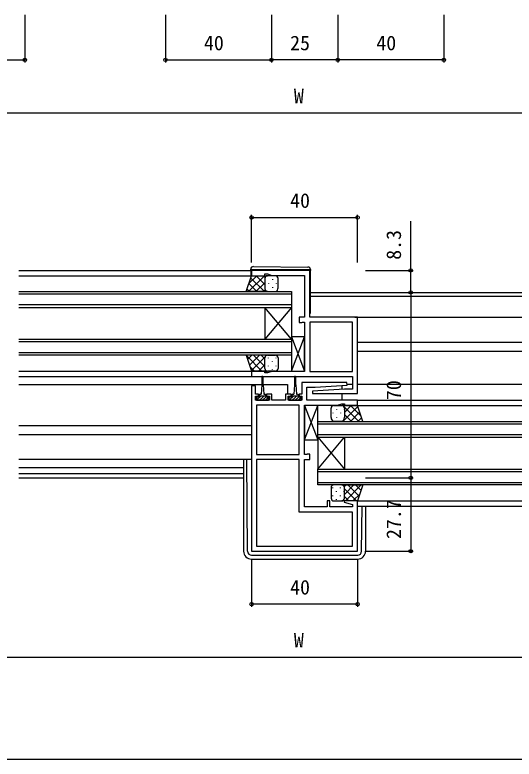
# Model space of a CAD drawing. Units: millimetres, scale not verified. Extents: x -437 to 438, y -281 to 279.
# Drawn here: x 35.5 to 223.7, y -281.3 to -0.3 of the extents above; entities that cross this region are included whole.
import ezdxf
from ezdxf.enums import TextEntityAlignment as Align

# ---------------------------------------------------------------- set-up
doc = ezdxf.new("R2010")
doc.units = ezdxf.units.MM
doc.header["$LTSCALE"] = 2
for name, color, linetype in [('0-2_YKK_11', 7, 'Continuous'), ('0-3_YKK_12', 2, 'Continuous'), ('0-4_YKK_13', 4, 'Continuous'), ('0-6_YKK_D', 6, 'Continuous'), ('0-7_YKK_ZWAK', 7, 'Continuous')]:
    doc.layers.add(name, color=color, linetype=linetype)
doc.styles.add('ＭＳ ゴシック', font='')
doc.styles.get('ＭＳ ゴシック').set_extended_font_data('MS Gothic')

msp = doc.modelspace()

# ---------------------------------------------------------------- linework, layer by layer
at = {"layer": '0-2_YKK_11'}
for points in [[(124.7, -136.8), (162.8, -136.8), (162.8, -141.6), (159.7, -141.6), (147.686, -142.33), (147.715, -143.3), (164.7, -143.3), (164.7, -114.4), (146.7, -114.4), (146.7, -96.8), (124.7, -96.8), (124.7, -98.8), (129.7, -98.8), (129.7, -98.1), (130.7, -98.1), (132.348, -98.7), (144.7, -98.7), (144.7, -114.4), (142.7, -114.4), (142.7, -116.5), (143.5, -116.5), (143.673, -116.4), (143.846, -116.3), (144.7, -116.3), (144.7, -134.9), (132.348, -134.9), (130.7, -135.5), (129.7, -135.5), (129.7, -134.8), (124.7, -134.8)], [(146.7, -116.3), (146.7, -134.9), (162.8, -134.9), (162.8, -116.3)], [(142.7, -166.3), (142.7, -147.7), (126.6, -147.7), (126.6, -166.3)], [(126.6, -200.9), (162.8, -200.9), (162.8, -188), (142.7, -188), (142.7, -168.2), (126.6, -168.2)]]:
    msp.add_lwpolyline(points, close=True, dxfattribs=at)
for points in [[(124.7, -140.3), (124.7, -202.8), (164.7, -202.8), (164.7, -183.8), (159.739, -183.8), (159.671, -184.322), (162.77, -185.153), (162.77, -186.1), (154.2, -186.1), (154.2, -183.8), (153.2, -183.8), (153.2, -186.1), (144.7, -186.1), (144.7, -168.2), (146.7, -168.2), (146.7, -166.1), (145.9, -166.1), (145.727, -166.2), (145.554, -166.3), (144.7, -166.3), (144.7, -147.7), (157.052, -147.7), (158.7, -147.1), (159.7, -147.1), (159.7, -147.8), (164.7, -147.8), (164.7, -145.8), (145.6, -145.8), (145.6, -140.8), (148.7, -140.8), (160.714, -140.07), (160.685, -139.1), (143.7, -139.1), (143.7, -143.5), (142.6, -143.5), (142.6, -144.3), (143.7, -144.3), (143.7, -145.8), (138.5, -145.8), (138.5, -144.3)], [(138.5, -144.3), (139.6, -144.3), (139.6, -143.5), (137.5, -143.5), (137.5, -145.8), (132.4, -145.8), (132.4, -143.5), (130.3, -143.5), (130.3, -144.3), (131.4, -144.3), (131.4, -145.8), (126.2, -145.8), (126.2, -144.3), (127.3, -144.3), (127.3, -143.5), (126.2, -143.5), (126.2, -140.3), (124.7, -140.3)]]:
    msp.add_lwpolyline(points, dxfattribs=at)
at = {"layer": '0-3_YKK_12'}
for p, q in [((36.95, -96.8), (124.4, -96.8)), ((36.95, -98.8), (125.2, -98.8)), ((36.95, -104.8), (139.7, -104.8)), ((139.7, -105.8), (36.95, -105.8)), ((139.7, -104.8), (139.7, -110.8)), ((146.9, -105.1), (252.45, -105.1)), ((146.9, -106.5), (252.45, -106.5)), ((139.7, -109.8), (36.95, -109.8)), ((36.95, -110.8), (139.7, -110.8)), ((129.7, -110.8), (129.7, -122.8)), ((139.7, -110.8), (129.7, -122.8)), ((139.7, -122.8), (129.7, -110.8)), ((139.7, -110.8), (139.7, -122.8)), ((163.7, -114.4), (252.45, -114.4)), ((36.95, -122.8), (139.7, -122.8)), ((139.7, -123.8), (36.95, -123.8)), ((164.7, -123.9), (252.45, -123.9)), ((36.95, -127.8), (139.7, -127.8)), ((164.7, -127.3), (252.45, -127.3)), ((36.95, -134.8), (125.2, -134.8)), ((36.95, -136.8), (125, -136.8)), ((36.95, -139.8), (128.55, -139.8)), ((129.05, -139.8), (138.2, -139.8)), ((138.2, -139.8), (138.2, -143.546)), ((158.7, -140.192), (158.7, -141.661)), ((162.8, -139.8), (160.658, -139.8)), ((252.45, -139.8), (164.7, -139.8)), ((158.7, -143.3), (158.7, -145.8)), ((164.4, -145.8), (252.45, -145.8)), ((164.2, -147.8), (252.45, -147.8)), ((149.7, -153.8), (252.45, -153.8)), ((149.7, -159.8), (149.7, -153.8)), ((36.95, -155.3), (124.7, -155.3)), ((252.45, -154.8), (149.7, -154.8)), ((36.95, -158.7), (124.7, -158.7)), ((252.45, -158.8), (149.7, -158.8)), ((149.7, -159.8), (252.45, -159.8)), ((149.7, -159.8), (149.7, -171.8)), ((149.7, -159.8), (159.701, -171.8)), ((149.7, -171.8), (159.701, -159.8)), ((159.701, -159.8), (159.701, -171.8)), ((36.95, -171.2), (121.701, -171.2)), ((36.95, -173.47), (121.701, -173.47)), ((149.7, -171.8), (252.45, -171.8)), ((149.7, -177.8), (149.7, -171.8)), ((252.45, -172.8), (149.7, -172.8)), ((36.95, -175.1), (121.701, -175.1)), ((149.7, -176.8), (252.45, -176.8)), ((252.45, -177.8), (149.7, -177.8)), ((164.7, -183.8), (252.45, -183.8)), ((164.7, -185.8), (252.45, -185.8))]:
    msp.add_line(p, q, dxfattribs=at)
msp.add_lwpolyline([(139.7, -122.8), (139.7, -128.8), (36.95, -128.8)], dxfattribs=at)
at = {"layer": '0-4_YKK_13'}
for p, q in [((125.409, -95.312), (145.909, -95.491)), ((124.4, -96.5), (124.4, -96.312)), ((124.904, -96.5), (124.4, -96.5)), ((124.4, -96.8), (124.4, -96.5)), ((124.4, -96.8), (124.4, -98.8)), ((146.404, -96.5), (124.904, -96.5)), ((146.9, -96.5), (146.9, -96.8)), ((146.9, -112.8), (146.9, -96.8)), ((123.517, -104.8), (129.517, -98.8)), ((123.706, -101.783), (126.689, -98.8)), ((124.416, -99.651), (129.565, -104.8)), ((126.394, -98.8), (129.7, -102.106)), ((129.222, -98.8), (129.796, -99.374)), ((129.7, -99.8), (129.7, -103.3)), ((129.7, -99.8), (129.7, -103.3)), ((133.7, -98.8), (130.7, -98.8)), ((132.53, -100.12), (132.53, -100.32)), ((134.7, -103.3), (134.7, -99.8)), ((123.002, -103.894), (123.908, -104.8)), ((123.709, -101.773), (126.737, -104.8)), ((126.346, -104.8), (129.7, -101.446)), ((129.7, -103.3), (129.7, -103.35)), ((131.115, -101.535), (131.115, -101.735)), ((132.53, -103.15), (132.53, -103.35)), ((133.945, -101.535), (133.945, -101.735)), ((129.174, -104.8), (129.883, -104.091)), ((130.7, -104.8), (133.7, -104.8)), ((131.115, -104.565), (131.115, -104.765)), ((133.945, -104.565), (133.945, -104.684)), ((139.7, -134.87), (144.7, -121.87)), ((139.7, -121.87), (144.7, -134.87)), ((122.741, -128.924), (128.617, -134.8)), ((123.227, -130.381), (124.808, -128.8)), ((123.934, -132.502), (127.637, -128.8)), ((125.446, -128.8), (129.7, -133.054)), ((128.274, -128.8), (129.7, -130.226)), ((130.427, -128.838), (130.465, -128.8)), ((130.7, -128.8), (133.7, -128.8)), ((124.641, -134.624), (129.738, -129.527)), ((129.7, -133.8), (129.7, -129.8)), ((129.7, -133.8), (129.7, -129.8)), ((131.115, -129.935), (131.115, -129.735)), ((132.53, -131.35), (132.53, -131.15)), ((133.945, -129.935), (133.945, -129.735)), ((134.7, -129.8), (134.7, -133.8)), ((124.156, -133.167), (125.789, -134.8)), ((127.294, -134.8), (129.7, -132.394)), ((130.122, -134.8), (130.236, -134.686)), ((133.7, -134.8), (130.7, -134.8)), ((131.115, -132.965), (131.115, -132.765)), ((132.53, -134.38), (132.53, -134.18)), ((133.945, -132.965), (133.945, -132.765)), ((128.55, -137.05), (128.55, -140)), ((129.05, -140), (129.05, -137.05)), ((140.85, -137.05), (140.85, -140)), ((141.35, -140), (141.35, -137.05)), ((128.55, -140), (128.3, -143.5)), ((129.05, -140), (129.3, -143.5)), ((140.85, -140), (140.6, -143.5)), ((141.35, -140), (141.6, -143.5)), ((126.588, -144.7), (126.5, -144.788)), ((128.21, -144.2), (126.61, -145.8)), ((127.55, -144.7), (127.55, -143.9)), ((130.05, -144.2), (127.55, -144.2)), ((127.95, -143.5), (128.3, -143.5)), ((130.05, -144.605), (128.855, -145.8)), ((129.3, -143.5), (129.65, -143.5)), ((131.078, -144.7), (129.978, -145.8)), ((130.05, -143.9), (130.05, -144.7)), ((138.888, -144.7), (138.8, -144.788)), ((140.51, -144.2), (138.91, -145.8)), ((139.85, -144.7), (139.85, -143.9)), ((142.35, -144.2), (139.85, -144.2)), ((140.25, -143.5), (140.6, -143.5)), ((142.35, -144.605), (141.155, -145.8)), ((141.6, -143.5), (141.95, -143.5)), ((143.378, -144.7), (142.278, -145.8)), ((142.35, -143.9), (142.35, -144.7)), ((144.7, -160.73), (149.7, -147.73)), ((144.7, -147.73), (149.7, -160.73)), ((154.7, -152.3), (154.7, -148.8)), ((155.7, -147.8), (158.7, -147.8)), ((159.12, -153.8), (164.805, -148.115)), ((159.168, -147.8), (165.168, -153.8)), ((159.279, -147.985), (159.463, -147.8)), ((159.7, -150.392), (162.292, -147.8)), ((159.7, -148.8), (159.7, -152.3)), ((159.7, -148.8), (159.7, -152.3)), ((161.997, -147.8), (166.052, -151.855)), ((155.365, -150.535), (155.365, -150.735)), ((156.78, -149.12), (156.78, -149.32)), ((158.195, -150.535), (158.195, -150.735)), ((159.61, -149.12), (159.61, -149.32)), ((159.7, -151.16), (162.34, -153.8)), ((161.949, -153.8), (165.512, -150.236)), ((155.365, -153.565), (155.365, -153.627)), ((158.7, -153.8), (155.7, -153.8)), ((156.78, -152.15), (156.78, -152.35)), ((158.195, -153.565), (158.195, -153.765)), ((159.204, -153.492), (159.511, -153.8)), ((159.61, -152.15), (159.61, -152.35)), ((164.777, -153.8), (166.219, -152.358)), ((124.7, -168.2), (36.95, -168.2)), ((121.701, -168.2), (121.701, -202.797)), ((123.189, -202.809), (122.916, -168.2)), ((154.7, -178.8), (154.7, -182.8)), ((155.365, -178.935), (155.365, -178.735)), ((158.7, -177.8), (155.7, -177.8)), ((158.195, -178.935), (158.195, -178.735)), ((159.667, -178.545), (160.411, -177.8)), ((159.7, -181.34), (163.24, -177.8)), ((159.7, -182.8), (159.7, -178.8)), ((159.7, -182.8), (159.7, -178.8)), ((159.7, -179.28), (164.22, -183.8)), ((160.068, -183.8), (166.068, -177.8)), ((161.049, -177.8), (165.287, -182.039)), ((163.877, -177.8), (165.994, -179.917)), ((155.365, -181.965), (155.365, -181.765)), ((156.78, -180.35), (156.78, -180.15)), ((158.195, -181.965), (158.195, -181.765)), ((159.61, -180.35), (159.61, -180.15)), ((159.7, -182.108), (161.392, -183.8)), ((162.897, -183.8), (165.602, -181.095)), ((155.7, -183.8), (158.7, -183.8)), ((156.78, -183.38), (156.78, -183.18)), ((159.61, -183.215), (159.61, -183.18)), ((166.212, -202.809), (166.347, -185.8)), ((167.701, -185.8), (167.701, -202.797)), ((124.689, -204.297), (164.712, -204.297)), ((124.701, -205.797), (164.701, -205.797))]:
    msp.add_line(p, q, dxfattribs=at)
for points in [[(146.9, -96.491), (146.9, -96.5), (146.404, -96.5)], [(130.7, -104.8), (122.7, -104.8), (124.7, -98.8), (130.7, -98.8)], [(130.7, -128.8), (122.7, -128.8), (124.7, -134.8), (130.7, -134.8)], [(127.55, -144.7), (126.5, -144.7), (126.5, -145.8), (131.1, -145.8), (131.1, -144.7), (130.05, -144.7)], [(129.333, -144.2), (128.8, -144.733), (127.733, -145.8)], [(139.85, -144.7), (138.8, -144.7), (138.8, -145.8), (143.4, -145.8), (143.4, -144.7), (142.35, -144.7)], [(141.633, -144.2), (141.1, -144.733), (140.033, -145.8)], [(158.7, -153.8), (166.7, -153.8), (164.7, -147.8), (158.7, -147.8)], [(158.7, -177.8), (166.7, -177.8), (164.7, -183.8), (158.7, -183.8)]]:
    msp.add_lwpolyline(points, dxfattribs=at)
for points in [[(139.7, -134.87), (144.7, -134.87), (144.7, -121.87), (139.7, -121.87)], [(144.7, -160.73), (149.7, -160.73), (149.7, -147.73), (144.7, -147.73)]]:
    msp.add_lwpolyline(points, close=True, dxfattribs=at)
for centre, radius, start, end in [((125.4, -96.312), 1, 89.5, 180), ((145.9, -96.491), 1, 0, 89.5), ((130.7, -99.8), 1, 90.0001, 180.0001), ((130.7, -99.8), 1, 90.0001, 180.0001), ((133.7, -99.8), 1, 0.0001, 90.0001), ((131.232, -103.362), 1.534, 177.68848, 249.69222), ((131.232, -103.362), 1.534, 177.68848, 249.69222), ((133.168, -103.362), 1.534, 290.30794, 2.31165), ((146.4, -112.8), 0.5, 306.86983, 0), ((130.7, -129.8), 1, 89.9999, 179.9999), ((130.7, -129.8), 1, 89.9999, 179.9999), ((133.7, -129.8), 1, 359.9999, 89.9999), ((130.7, -133.8), 1, 179.9999, 269.9999), ((130.7, -133.8), 1, 179.9999, 269.9999), ((133.7, -133.8), 1, 269.9999, 359.9999), ((128.8, -137.05), 0.25, 0, 180), ((141.1, -137.05), 0.25, 0, 180), ((127.95, -143.9), 0.4, 90, 180), ((129.65, -143.9), 0.4, 0, 90), ((140.25, -143.9), 0.4, 90, 180), ((141.95, -143.9), 0.4, 0, 90), ((155.7, -148.8), 1, 89.9999, 179.9999), ((158.7, -148.8), 1, 359.9999, 89.9999), ((158.7, -148.8), 1, 359.9999, 89.9999), ((156.232, -152.362), 1.534, 177.68835, 249.69206), ((158.168, -152.362), 1.534, 290.30778, 2.31152), ((158.168, -152.362), 1.534, 290.30778, 2.31152), ((155.7, -178.8), 1, 90.0001, 180.0001), ((158.7, -178.8), 1, 0.0001, 90.0001), ((158.7, -178.8), 1, 0.0001, 90.0001), ((155.7, -182.8), 1, 180.0001, 270.0001), ((158.7, -182.8), 1, 270.0001, 0.0001), ((158.7, -182.8), 1, 270.0001, 0.0001), ((124.701, -202.797), 3, 180, 270), ((124.689, -202.797), 1.5, 180.45233, 270), ((164.701, -202.797), 3, 270, 0), ((164.712, -202.797), 1.5, 270, 359.54767)]:
    msp.add_arc(centre, radius, start, end, dxfattribs=at)
at = {"layer": '0-6_YKK_D'}
for p, q in [((39.2, -0.3), (39.2, -18.3)), ((92.2, -0.3), (92.2, -18.3)), ((132.2, -0.3), (132.2, -18.3)), ((132.2, -0.3), (132.2, -18.3)), ((157.2, -0.3), (157.2, -18.3)), ((157.2, -0.3), (157.2, -18.3)), ((197.2, -0.3), (197.2, -18.3)), ((-0.8, -17.3), (39.2, -17.3)), ((92.2, -17.3), (132.2, -17.3)), ((157.2, -17.3), (132.2, -17.3)), ((197.2, -17.3), (157.2, -17.3)), ((-91.8, -37.3), (381.2, -37.3)), ((124.7, -93.8), (124.7, -75.8)), ((164.7, -93.8), (164.7, -75.8)), ((124.7, -76.8), (164.7, -76.8)), ((167.7, -96.8), (185.7, -96.8)), ((184.7, -105.1), (184.7, -175.1)), ((167.7, -175.1), (185.7, -175.1)), ((167.7, -175.1), (185.7, -175.1)), ((184.7, -175.1), (184.7, -202.8)), ((167.7, -202.8), (185.7, -202.8)), ((124.7, -205.8), (124.7, -223.8)), ((164.7, -205.8), (164.7, -223.8)), ((164.7, -222.8), (124.7, -222.8)), ((-91.8, -242.8), (381.2, -242.8))]:
    msp.add_line(p, q, dxfattribs=at)
msp.add_lwpolyline([(184.7, -105.1), (184.7, -96.8), (184.7, -78.19)], dxfattribs=at)
for centre in [(39.2, -17.3), (92.2, -17.3), (132.2, -17.3), (132.2, -17.3), (157.2, -17.3), (157.2, -17.3), (197.2, -17.3), (124.7, -76.8), (164.7, -76.8), (184.7, -96.8), (184.7, -105.1), (184.7, -105.1), (184.7, -175.1), (184.7, -175.1), (184.7, -202.8), (124.7, -222.8), (164.7, -222.8)]:
    msp.add_circle(centre, 0.637, dxfattribs=at)
at = {"layer": '0-7_YKK_ZWAK'}
msp.add_lwpolyline([(-436.8, -281.3), (438.2, -281.3), (438.2, 243.7)], dxfattribs=at)

# ---------------------------------------------------------------- texts
at = {"layer": '0-6_YKK_D', "style": 'ＭＳ ゴシック'}
for s, p in [('40', (106.745, -15.3)), ('25', (139.245, -15.3)), ('40', (171.745, -15.3)), ('W', (140.652, -35.3)), ('40', (139.245, -74.8)), ('40', (139.245, -220.8)), ('W', (140.652, -240.8))]:
    msp.add_text(s, height=5.499, dxfattribs=at).set_placement(p, align=Align.BOTTOM_LEFT)
for s, p in [('8.3', (182.7, -92.761)), ('70', (182.7, -145.725)), ('27.7', (182.7, -198.176))]:
    msp.add_text(s, height=5.499, rotation=90, dxfattribs=at).set_placement(p, align=Align.BOTTOM_LEFT)

doc.saveas('drawing.dxf')
